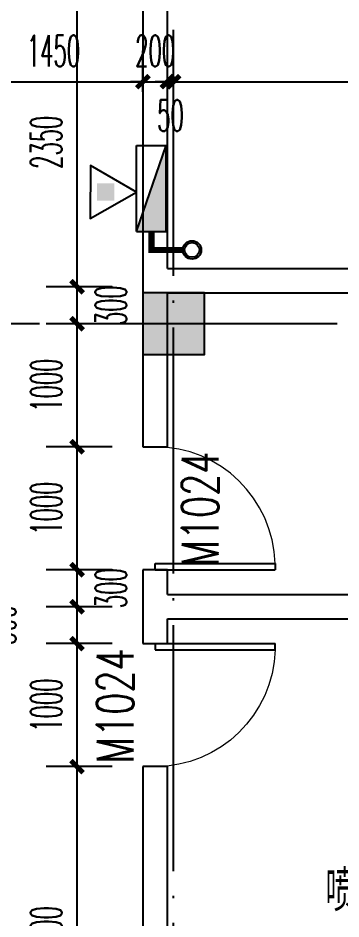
# Model space of a CAD drawing. Header units: millimetres. Extents: x -13830 to 215738, y -24143 to 193994.
# Drawn here: x 49780 to 52404, y 93060 to 100384 of the extents above; entities that cross this region are included whole.
import ezdxf

# ---------------------------------------------------------------- set-up
doc = ezdxf.new("R2010")
doc.units = ezdxf.units.MM
doc.header["$LTSCALE"] = 100
doc.linetypes.add('DOTE', pattern=[2.42, 2, -0.2, 0.02, -0.2])
doc.layers.get('0').update_dxf_attribs({"linetype": 'CONTINUOUS'})
doc.layers.get('DEFPOINTS').update_dxf_attribs({"linetype": 'CONTINUOUS'})
for name, color, linetype in [('A-Drain-Well', 201, 'CONTINUOUS'), ('A-Fin-Stone', 64, 'CONTINUOUS'), ('COLUMN', 9, 'CONTINUOUS'), ('DOTE', 8, 'CONTINUOUS'), ('P-FIRE-EXTI', 7, 'CONTINUOUS'), ('P-FIRE-HYDR', 1, 'CONTINUOUS'), ('PUB_DIM', 3, 'CONTINUOUS'), ('PUB_HATCH', 8, 'CONTINUOUS'), ('PUB_TEXT', 7, 'CONTINUOUS'), ('WALL', 2, 'CONTINUOUS'), ('WINDOW', 4, 'CONTINUOUS'), ('WINDOW_TEXT', 7, 'CONTINUOUS')]:
    doc.layers.add(name, color=color, linetype=linetype)
doc.styles.add('_TCH_DIM', font='SIMPLEX', dxfattribs={"bigfont": 'GBCBIG'})
doc.styles.add('_TCH_WINDOW', font='SIMPLEX', dxfattribs={"height": 3.5, "bigfont": 'GBCBIG'})
doc.styles.add('DIM_FONT_T3', font='SIMPLEX', dxfattribs={"width": 0.494118, "bigfont": 'GBCBIG'})
doc.dimstyles.new('_TCH_ARCH&&100', dxfattribs={"dimtxt": 255, "dimasz": 100, "dimexe": 250, "dimexo": 300, "dimgap": 122.5, "dimtad": 1, "dimdec": 0, "dimzin": 0, "dimdsep": 46, "dimtxsty": 'DIM_FONT_T3', "dimblk": 'ARCHTICK', "dimcen": 0.09, "dimclrt": 7, "dimazin": 0, "dimtfac": 1, "dimtdec": 0, "dimtix": 1, "dimtmove": 2, "dimatfit": 3, "dimldrblk": 'ARCHTICK', "dimfxl": 1, "dimtolj": 1, "dimtzin": 0, "dimarcsym": 0})

# ---------------------------------------------------------------- blocks, each defined once
blk = doc.blocks.new('dsffsfddf')
at = {"layer": 'DOTE', "linetype": 'DOTE', "ltscale": 10}
for p, q in [((9200, -3600), (9200, 31000)), ((25050, 12950), (-1850, 12950))]:
    blk.add_line(p, q, dxfattribs=at)
blk = doc.blocks.new('_FZH')
blk.add_lwpolyline([(-0.5, -0.5), (0.5, -0.5), (0.5, 0.5), (-0.5, 0.5)], close=True)
at = {"layer": 'PUB_HATCH'}
blk.add_solid([(-0.5, -0.5), (0.5, -0.5), (-0.5, 0.5), (0.5, 0.5)], dxfattribs=at)
blk = doc.blocks.new('sfss302')
at = {"layer": 'COLUMN', "color": 3, "xscale": 500.0000000000001, "yscale": 500.0000000000001, "zscale": 500.0000000000001, "rotation": 270}
blk.add_blockref('_FZH', (9850, 13500), dxfattribs=at)
blk = doc.blocks.new('FF')
at = {"linetype": 'Continuous'}
for radius in [75, 60]:
    blk.add_circle((0, 0), radius, dxfattribs=at)
blk = doc.blocks.new('DXHS')
blk.add_hatch(color=256).paths.add_polyline_path([(-350, 240), (-350, 0), (350, 0)])
at = {"color": 7, "linetype": 'Continuous'}
for p, q in [((-350, 240), (-350, 0)), ((-350, 240), (350, 240)), ((350, 240), (350, 0)), ((-350, 0), (350, 0))]:
    blk.add_line(p, q, dxfattribs=at)
blk.add_line((-350, 240), (350, 0))
blk = doc.blocks.new('WMHQ')
at = {"layer": 'P-FIRE-EXTI', "linetype": 'Continuous'}
blk.add_hatch(color=256, dxfattribs=at).paths.add_polyline_path([(180, 70), (180, -70), (320, -70), (320, 70)])
at = {"layer": 'P-FIRE-EXTI'}
blk.add_lwpolyline([(0, 0), (375, -216.5), (375, 216.5)], close=True, dxfattribs=at)
blk = doc.blocks.new('XHS1')
at = {"const_width": 50}
blk.add_lwpolyline([(150, -375), (150, -120), (300, -120)], dxfattribs=at)
for name, p in [('DXHS', (650, -240)), ('FF', (150, -450))]:
    blk.add_blockref(name, p)
at = {"layer": 'P-FIRE-EXTI', "rotation": 89.82541138151963}
blk.add_blockref('WMHQ', (620, 1.3), dxfattribs=at)
blk = doc.blocks.new('A$C1D704740')
at = {"layer": 'P-FIRE-HYDR', "rotation": 90}
blk.add_blockref('XHS1', (44766.9, -6450), dxfattribs=at)
blk = doc.blocks.new('_ArchTick')
at = {"color": 0, "linetype": 'ByBlock', "const_width": 0.4}
blk.add_lwpolyline([(-0.5, -0.5), (0.5, 0.5)], dxfattribs=at)
blk = doc.blocks.new('*D708')
at = {"layer": 'DEFPOINTS', "color": 0, "transparency": 16777216}
for p in [(56393.6, 99866.2), (51043.6, 99484.7), (56393.6, 99484.7)]:
    blk.add_point(p, dxfattribs=at)
at = {"layer": 'PUB_DIM', "color": 0, "lineweight": -2, "transparency": 16777216}
for p, q in [((51043.6, 99784.7), (51043.6, 100116.2)), ((56393.6, 99784.7), (56393.6, 100116.2)), ((51043.6, 99866.2), (56393.6, 99866.2))]:
    blk.add_line(p, q, dxfattribs=at)
at = {"layer": 'PUB_DIM', "color": 0, "lineweight": -2, "transparency": 16777216, "xscale": 100, "yscale": 100, "zscale": 100, "rotation": 180}
blk.add_blockref('_ArchTick', (51043.6, 99866.2), dxfattribs=at)
at = {"layer": 'PUB_DIM', "color": 0, "lineweight": -2, "transparency": 16777216, "xscale": 100, "yscale": 100, "zscale": 100}
blk.add_blockref('_ArchTick', (56393.6, 99866.2), dxfattribs=at)
at = {"layer": 'PUB_DIM', "color": 7, "transparency": 16777216, "insert": (53718.6, 100116.2), "char_height": 255, "attachment_point": 5, "style": 'DIM_FONT_T3'}
blk.add_mtext('\\A1;5350', dxfattribs=at)
blk = doc.blocks.new('*D709')
at = {"layer": 'DEFPOINTS', "color": 0, "transparency": 16777216}
for p in [(51043.6, 99866.2), (50993.6, 99484.7), (51043.6, 99484.7)]:
    blk.add_point(p, dxfattribs=at)
at = {"layer": 'PUB_DIM', "color": 0, "lineweight": -2, "transparency": 16777216}
for p, q in [((50993.6, 99784.7), (50993.6, 100116.2)), ((51043.6, 99784.7), (51043.6, 100116.2)), ((50993.6, 99866.2), (50893.6, 99866.2)), ((50993.6, 99866.2), (51043.6, 99866.2)), ((51043.6, 99866.2), (51143.6, 99866.2))]:
    blk.add_line(p, q, dxfattribs=at)
at = {"layer": 'PUB_DIM', "color": 0, "lineweight": -2, "transparency": 16777216, "xscale": 100, "yscale": 100, "zscale": 100}
blk.add_blockref('_ArchTick', (50993.6, 99866.2), dxfattribs=at)
at = {"layer": 'PUB_DIM', "color": 0, "lineweight": -2, "transparency": 16777216, "xscale": 100, "yscale": 100, "zscale": 100, "rotation": 180}
blk.add_blockref('_ArchTick', (51043.6, 99866.2), dxfattribs=at)
at = {"layer": 'PUB_DIM', "color": 7, "transparency": 16777216, "insert": (51018.6, 99591.2), "char_height": 255, "attachment_point": 5, "style": 'DIM_FONT_T3'}
blk.add_mtext('\\A1;50', dxfattribs=at)
blk = doc.blocks.new('*D710')
at = {"layer": 'DEFPOINTS', "color": 0, "transparency": 16777216}
for p in [(50993.6, 99866.2), (50793.6, 99484.7), (50993.6, 99484.7)]:
    blk.add_point(p, dxfattribs=at)
at = {"layer": 'PUB_DIM', "color": 0, "lineweight": -2, "transparency": 16777216}
for p, q in [((50793.6, 99784.7), (50793.6, 100116.2)), ((50993.6, 99784.7), (50993.6, 100116.2)), ((50793.6, 99866.2), (50693.6, 99866.2)), ((50793.6, 99866.2), (50993.6, 99866.2)), ((50993.6, 99866.2), (51093.6, 99866.2))]:
    blk.add_line(p, q, dxfattribs=at)
at = {"layer": 'PUB_DIM', "color": 0, "lineweight": -2, "transparency": 16777216, "xscale": 100, "yscale": 100, "zscale": 100}
blk.add_blockref('_ArchTick', (50793.6, 99866.2), dxfattribs=at)
at = {"layer": 'PUB_DIM', "color": 0, "lineweight": -2, "transparency": 16777216, "xscale": 100, "yscale": 100, "zscale": 100, "rotation": 180}
blk.add_blockref('_ArchTick', (50993.6, 99866.2), dxfattribs=at)
at = {"layer": 'PUB_DIM', "color": 7, "transparency": 16777216, "insert": (50893.6, 100116.2), "char_height": 255, "attachment_point": 5, "style": 'DIM_FONT_T3'}
blk.add_mtext('\\A1;200', dxfattribs=at)
blk = doc.blocks.new('*D711')
at = {"layer": 'DEFPOINTS', "color": 0, "transparency": 16777216}
for p in [(50793.6, 99866.2), (49343.6, 99484.7), (50793.6, 99484.7)]:
    blk.add_point(p, dxfattribs=at)
at = {"layer": 'PUB_DIM', "color": 0, "lineweight": -2, "transparency": 16777216}
for p, q in [((49343.6, 99784.7), (49343.6, 100116.2)), ((50793.6, 99784.7), (50793.6, 100116.2)), ((49343.6, 99866.2), (50793.6, 99866.2))]:
    blk.add_line(p, q, dxfattribs=at)
at = {"layer": 'PUB_DIM', "color": 0, "lineweight": -2, "transparency": 16777216, "xscale": 100, "yscale": 100, "zscale": 100, "rotation": 180}
blk.add_blockref('_ArchTick', (49343.6, 99866.2), dxfattribs=at)
at = {"layer": 'PUB_DIM', "color": 0, "lineweight": -2, "transparency": 16777216, "xscale": 100, "yscale": 100, "zscale": 100}
blk.add_blockref('_ArchTick', (50793.6, 99866.2), dxfattribs=at)
at = {"layer": 'PUB_DIM', "color": 7, "transparency": 16777216, "insert": (50068.6, 100116.2), "char_height": 255, "attachment_point": 5, "style": 'DIM_FONT_T3'}
blk.add_mtext('\\A1;1450', dxfattribs=at)
blk = doc.blocks.new('*D774')
at = {"layer": 'DEFPOINTS', "color": 0, "transparency": 16777216}
for p in [(50259.3, 100548.5), (50843.6, 100548.5), (50843.6, 98198.5)]:
    blk.add_point(p, dxfattribs=at)
at = {"layer": 'PUB_DIM', "color": 0, "lineweight": -2, "transparency": 16777216}
for p, q in [((50543.6, 100548.5), (50009.3, 100548.5)), ((50259.3, 98198.5), (50259.3, 100548.5)), ((50543.6, 98198.5), (50009.3, 98198.5))]:
    blk.add_line(p, q, dxfattribs=at)
at = {"layer": 'PUB_DIM', "color": 0, "lineweight": -2, "transparency": 16777216, "xscale": 100, "yscale": 100, "zscale": 100}
for p, rotation in [((50259.3, 100548.5), 90), ((50259.3, 98198.5), 270)]:
    blk.add_blockref('_ArchTick', p, dxfattribs=dict(at, rotation=rotation))
at = {"layer": 'PUB_DIM', "color": 7, "transparency": 16777216, "insert": (50009.3, 99373.5), "char_height": 255, "attachment_point": 5, "rotation": 90, "style": 'DIM_FONT_T3'}
blk.add_mtext('\\A1;2350', dxfattribs=at)
blk = doc.blocks.new('*D775')
at = {"layer": 'DEFPOINTS', "color": 0, "transparency": 16777216}
for p in [(50259.3, 98198.5), (50843.6, 98198.5), (50843.6, 97898.5)]:
    blk.add_point(p, dxfattribs=at)
at = {"layer": 'PUB_DIM', "color": 0, "lineweight": -2, "transparency": 16777216}
for p, q in [((50543.6, 98198.5), (50009.3, 98198.5)), ((50259.3, 97898.5), (50259.3, 98198.5)), ((50543.6, 97898.5), (50009.3, 97898.5))]:
    blk.add_line(p, q, dxfattribs=at)
at = {"layer": 'PUB_DIM', "color": 0, "lineweight": -2, "transparency": 16777216, "xscale": 100, "yscale": 100, "zscale": 100}
for p, rotation in [((50259.3, 98198.5), 90), ((50259.3, 97898.5), 270)]:
    blk.add_blockref('_ArchTick', p, dxfattribs=dict(at, rotation=rotation))
at = {"layer": 'PUB_DIM', "color": 7, "transparency": 16777216, "insert": (50534.3, 98048.5), "char_height": 255, "attachment_point": 5, "rotation": 90, "style": 'DIM_FONT_T3'}
blk.add_mtext('\\A1;300', dxfattribs=at)
blk = doc.blocks.new('*D776')
at = {"layer": 'DEFPOINTS', "color": 0, "transparency": 16777216}
for p in [(50259.3, 97898.5), (50843.6, 97898.5), (50843.6, 96898.5)]:
    blk.add_point(p, dxfattribs=at)
at = {"layer": 'PUB_DIM', "color": 0, "lineweight": -2, "transparency": 16777216}
for p, q in [((50543.6, 97898.5), (50009.3, 97898.5)), ((50259.3, 96898.5), (50259.3, 97898.5)), ((50543.6, 96898.5), (50009.3, 96898.5))]:
    blk.add_line(p, q, dxfattribs=at)
at = {"layer": 'PUB_DIM', "color": 0, "lineweight": -2, "transparency": 16777216, "xscale": 100, "yscale": 100, "zscale": 100}
for p, rotation in [((50259.3, 97898.5), 90), ((50259.3, 96898.5), 270)]:
    blk.add_blockref('_ArchTick', p, dxfattribs=dict(at, rotation=rotation))
at = {"layer": 'PUB_DIM', "color": 7, "transparency": 16777216, "insert": (50009.3, 97398.5), "char_height": 255, "attachment_point": 5, "rotation": 90, "style": 'DIM_FONT_T3'}
blk.add_mtext('\\A1;1000', dxfattribs=at)
blk = doc.blocks.new('*D777')
at = {"layer": 'DEFPOINTS', "color": 0, "transparency": 16777216}
for p in [(50259.3, 96898.5), (50843.6, 96898.5), (50843.6, 95898.5)]:
    blk.add_point(p, dxfattribs=at)
at = {"layer": 'PUB_DIM', "color": 0, "lineweight": -2, "transparency": 16777216}
for p, q in [((50543.6, 96898.5), (50009.3, 96898.5)), ((50259.3, 95898.5), (50259.3, 96898.5)), ((50543.6, 95898.5), (50009.3, 95898.5))]:
    blk.add_line(p, q, dxfattribs=at)
at = {"layer": 'PUB_DIM', "color": 0, "lineweight": -2, "transparency": 16777216, "xscale": 100, "yscale": 100, "zscale": 100}
for p, rotation in [((50259.3, 96898.5), 90), ((50259.3, 95898.5), 270)]:
    blk.add_blockref('_ArchTick', p, dxfattribs=dict(at, rotation=rotation))
at = {"layer": 'PUB_DIM', "color": 7, "transparency": 16777216, "insert": (50009.3, 96398.5), "char_height": 255, "attachment_point": 5, "rotation": 90, "style": 'DIM_FONT_T3'}
blk.add_mtext('\\A1;1000', dxfattribs=at)
blk = doc.blocks.new('*D778')
at = {"layer": 'DEFPOINTS', "color": 0, "transparency": 16777216}
for p in [(50259.3, 95898.5), (50843.6, 95898.5), (50843.6, 95598.5)]:
    blk.add_point(p, dxfattribs=at)
at = {"layer": 'PUB_DIM', "color": 0, "lineweight": -2, "transparency": 16777216}
for p, q in [((50543.6, 95898.5), (50009.3, 95898.5)), ((50259.3, 95598.5), (50259.3, 95898.5)), ((50543.6, 95598.5), (50009.3, 95598.5))]:
    blk.add_line(p, q, dxfattribs=at)
at = {"layer": 'PUB_DIM', "color": 0, "lineweight": -2, "transparency": 16777216, "xscale": 100, "yscale": 100, "zscale": 100}
for p, rotation in [((50259.3, 95898.5), 90), ((50259.3, 95598.5), 270)]:
    blk.add_blockref('_ArchTick', p, dxfattribs=dict(at, rotation=rotation))
at = {"layer": 'PUB_DIM', "color": 7, "transparency": 16777216, "insert": (50534.3, 95748.5), "char_height": 255, "attachment_point": 5, "rotation": 90, "style": 'DIM_FONT_T3'}
blk.add_mtext('\\A1;300', dxfattribs=at)
blk = doc.blocks.new('*D779')
at = {"layer": 'DEFPOINTS', "color": 0, "transparency": 16777216}
for p in [(50259.3, 95598.5), (50843.6, 95598.5), (50843.6, 95298.5)]:
    blk.add_point(p, dxfattribs=at)
at = {"layer": 'PUB_DIM', "color": 0, "lineweight": -2, "transparency": 16777216}
for p, q in [((50543.6, 95598.5), (50009.3, 95598.5)), ((50259.3, 95298.5), (50259.3, 95598.5)), ((50543.6, 95298.5), (50009.3, 95298.5))]:
    blk.add_line(p, q, dxfattribs=at)
at = {"layer": 'PUB_DIM', "color": 0, "lineweight": -2, "transparency": 16777216, "xscale": 100, "yscale": 100, "zscale": 100}
for p, rotation in [((50259.3, 95598.5), 90), ((50259.3, 95298.5), 270)]:
    blk.add_blockref('_ArchTick', p, dxfattribs=dict(at, rotation=rotation))
at = {"layer": 'PUB_DIM', "color": 7, "transparency": 16777216, "insert": (49634.3, 95448.5), "char_height": 255, "attachment_point": 5, "rotation": 90, "style": 'DIM_FONT_T3'}
blk.add_mtext('\\A1;300', dxfattribs=at)
blk = doc.blocks.new('*D780')
at = {"layer": 'DEFPOINTS', "color": 0, "transparency": 16777216}
for p in [(50259.3, 95298.5), (50843.6, 95298.5), (50843.6, 94298.5)]:
    blk.add_point(p, dxfattribs=at)
at = {"layer": 'PUB_DIM', "color": 0, "lineweight": -2, "transparency": 16777216}
for p, q in [((50543.6, 95298.5), (50009.3, 95298.5)), ((50259.3, 94298.5), (50259.3, 95298.5)), ((50543.6, 94298.5), (50009.3, 94298.5))]:
    blk.add_line(p, q, dxfattribs=at)
at = {"layer": 'PUB_DIM', "color": 0, "lineweight": -2, "transparency": 16777216, "xscale": 100, "yscale": 100, "zscale": 100}
for p, rotation in [((50259.3, 95298.5), 90), ((50259.3, 94298.5), 270)]:
    blk.add_blockref('_ArchTick', p, dxfattribs=dict(at, rotation=rotation))
at = {"layer": 'PUB_DIM', "color": 7, "transparency": 16777216, "insert": (50009.3, 94798.5), "char_height": 255, "attachment_point": 5, "rotation": 90, "style": 'DIM_FONT_T3'}
blk.add_mtext('\\A1;1000', dxfattribs=at)
blk = doc.blocks.new('*D781')
at = {"layer": 'DEFPOINTS', "color": 0, "transparency": 16777216}
for p in [(50259.3, 94298.5), (50843.6, 94298.5), (50843.6, 91598.5)]:
    blk.add_point(p, dxfattribs=at)
at = {"layer": 'PUB_DIM', "color": 0, "lineweight": -2, "transparency": 16777216}
for p, q in [((50543.6, 94298.5), (50009.3, 94298.5)), ((50259.3, 91598.5), (50259.3, 94298.5)), ((50543.6, 91598.5), (50009.3, 91598.5))]:
    blk.add_line(p, q, dxfattribs=at)
at = {"layer": 'PUB_DIM', "color": 0, "lineweight": -2, "transparency": 16777216, "xscale": 100, "yscale": 100, "zscale": 100}
for p, rotation in [((50259.3, 94298.5), 90), ((50259.3, 91598.5), 270)]:
    blk.add_blockref('_ArchTick', p, dxfattribs=dict(at, rotation=rotation))
at = {"layer": 'PUB_DIM', "color": 7, "transparency": 16777216, "insert": (50009.3, 92948.5), "char_height": 255, "attachment_point": 5, "rotation": 90, "style": 'DIM_FONT_T3'}
blk.add_mtext('\\A1;2700', dxfattribs=at)
blk = doc.blocks.new('$DorLib2D$00000001')
for p, q in [((0.45, 0.975), (0.5, 0.975)), ((0.45, 0), (0.45, 0.975)), ((0.5, 0), (0.5, 0.975)), ((0.5, 0), (0.45, 0))]:
    blk.add_line(p, q)
at = {"lineweight": 13}
blk.add_arc((0.475, 0), 0.975, 91.46928, 180, dxfattribs=at)

msp = doc.modelspace()

# ---------------------------------------------------------------- linework, layer by layer
at = {"layer": 'WALL'}
for p, q in [((50793.6, 100548.5), (50793.6, 98248.5)), ((50993.6, 98348.5), (50993.6, 100548.5)), ((50993.6, 98348.5), (56643.6, 98348.5)), ((50793.6, 98248.5), (50793.6, 96898.5)), ((50993.6, 98148.5), (56643.6, 98148.5)), ((50993.6, 96898.5), (50993.6, 98148.5)), ((50793.6, 96898.5), (50993.6, 96898.5)), ((50993.6, 95898.5), (50793.6, 95898.5)), ((50793.6, 95898.5), (50793.6, 95598.5)), ((50993.6, 95698.5), (50993.6, 95898.5)), ((50993.6, 95698.5), (56643.6, 95698.5)), ((50793.6, 95598.5), (50793.6, 95298.5)), ((50993.6, 95498.5), (56643.6, 95498.5)), ((50993.6, 95298.5), (50993.6, 95498.5)), ((50793.6, 95298.5), (50993.6, 95298.5)), ((50993.6, 94298.5), (50793.6, 94298.5)), ((50793.6, 94298.5), (50793.6, 91898.5)), ((50993.6, 91998.5), (50993.6, 94298.5))]:
    msp.add_line(p, q, dxfattribs=at)

# ---------------------------------------------------------------- block references
at = {"layer": 'A-Drain-Well'}
msp.add_blockref('sfss302', (41193.6, 84398.5), dxfattribs=at)
at = {"layer": 'A-Fin-Stone'}
msp.add_blockref('A$C1D704740', (5976.6, 104798.5), dxfattribs=at)
at = {"layer": 'WALL'}
msp.add_blockref('dsffsfddf', (41843.6, 84948.5), dxfattribs=at)
at = {"layer": 'WINDOW'}
ref = msp.add_blockref('$DorLib2D$00000001', (50893.6, 96398.5), dxfattribs=dict(at, xscale=-1000, yscale=-1000, zscale=-1000, rotation=90.00000000000723))
ref.add_attrib('A', 'M1024', (51407.8, 95923.5), dxfattribs={"layer": 'WINDOW_TEXT', "height": 297.5, "rotation": 90, "style": '_TCH_WINDOW', "width": 0.705882})
ref = msp.add_blockref('$DorLib2D$00000001', (50893.6, 94798.5), dxfattribs=dict(at, xscale=1000, yscale=-1000, zscale=1000, rotation=90.00000000000722))
ref.add_attrib('A', 'M1024', (50717.3, 94323.5), dxfattribs={"layer": 'WINDOW_TEXT', "height": 297.5, "rotation": 90, "style": '_TCH_WINDOW', "width": 0.705882})

# ---------------------------------------------------------------- texts
at = {"layer": 'PUB_TEXT', "style": '_TCH_DIM'}
msp.add_text('喷淋立管', height=337.59, dxfattribs=at).set_placement((52277.2, 93119.9))

# ---------------------------------------------------------------- dimensions: what is measured, and where the dimension line sits
at = {"layer": 'PUB_DIM'}
for p1, p2, distance, picture, middle in [((50843.6, 98198.5), (50843.6, 100548.5), 584.2, '*D774', (50009.3, 99373.5)), ((49343.6, 99484.7), (50793.6, 99484.7), 381.5, '*D711', (50068.6, 100116.2)), ((50793.6, 99484.7), (50993.6, 99484.7), 381.5, '*D710', (50893.6, 100116.2)), ((51043.6, 99484.7), (56393.6, 99484.7), 381.5, '*D708', (53718.6, 100116.2)), ((50843.6, 96898.5), (50843.6, 97898.5), 584.2, '*D776', (50009.3, 97398.5)), ((50843.6, 95898.5), (50843.6, 96898.5), 584.2, '*D777', (50009.3, 96398.5)), ((50843.6, 94298.5), (50843.6, 95298.5), 584.2, '*D780', (50009.3, 94798.5)), ((50843.6, 91598.5), (50843.6, 94298.5), 584.2, '*D781', (50009.3, 92948.5))]:
    dim = msp.add_aligned_dim(p1=p1, p2=p2, distance=distance, dimstyle='_TCH_ARCH&&100', dxfattribs=at)
    dim.commit()
    dim.dimension.update_dxf_attribs({"geometry": picture, "text_midpoint": middle})
for base, p1, p2, angle, picture, middle in [((51043.6, 99866.2), (50993.6, 99484.7), (51043.6, 99484.7), 0, '*D709', (51018.6, 99591.2)), ((50259.3, 98198.5), (50843.6, 97898.5), (50843.6, 98198.5), 90, '*D775', (50534.3, 98048.5)), ((50259.3, 95898.5), (50843.6, 95598.5), (50843.6, 95898.5), 90, '*D778', (50534.3, 95748.5)), ((50259.3, 95598.5), (50843.6, 95298.5), (50843.6, 95598.5), 90, '*D779', (49634.3, 95448.5))]:
    dim = msp.add_linear_dim(base=base, p1=p1, p2=p2, angle=angle, dimstyle='_TCH_ARCH&&100', dxfattribs=at)
    dim.commit()
    dim.dimension.update_dxf_attribs({"geometry": picture, "text_midpoint": middle, "dimtype": 129})

doc.saveas('drawing.dxf')
